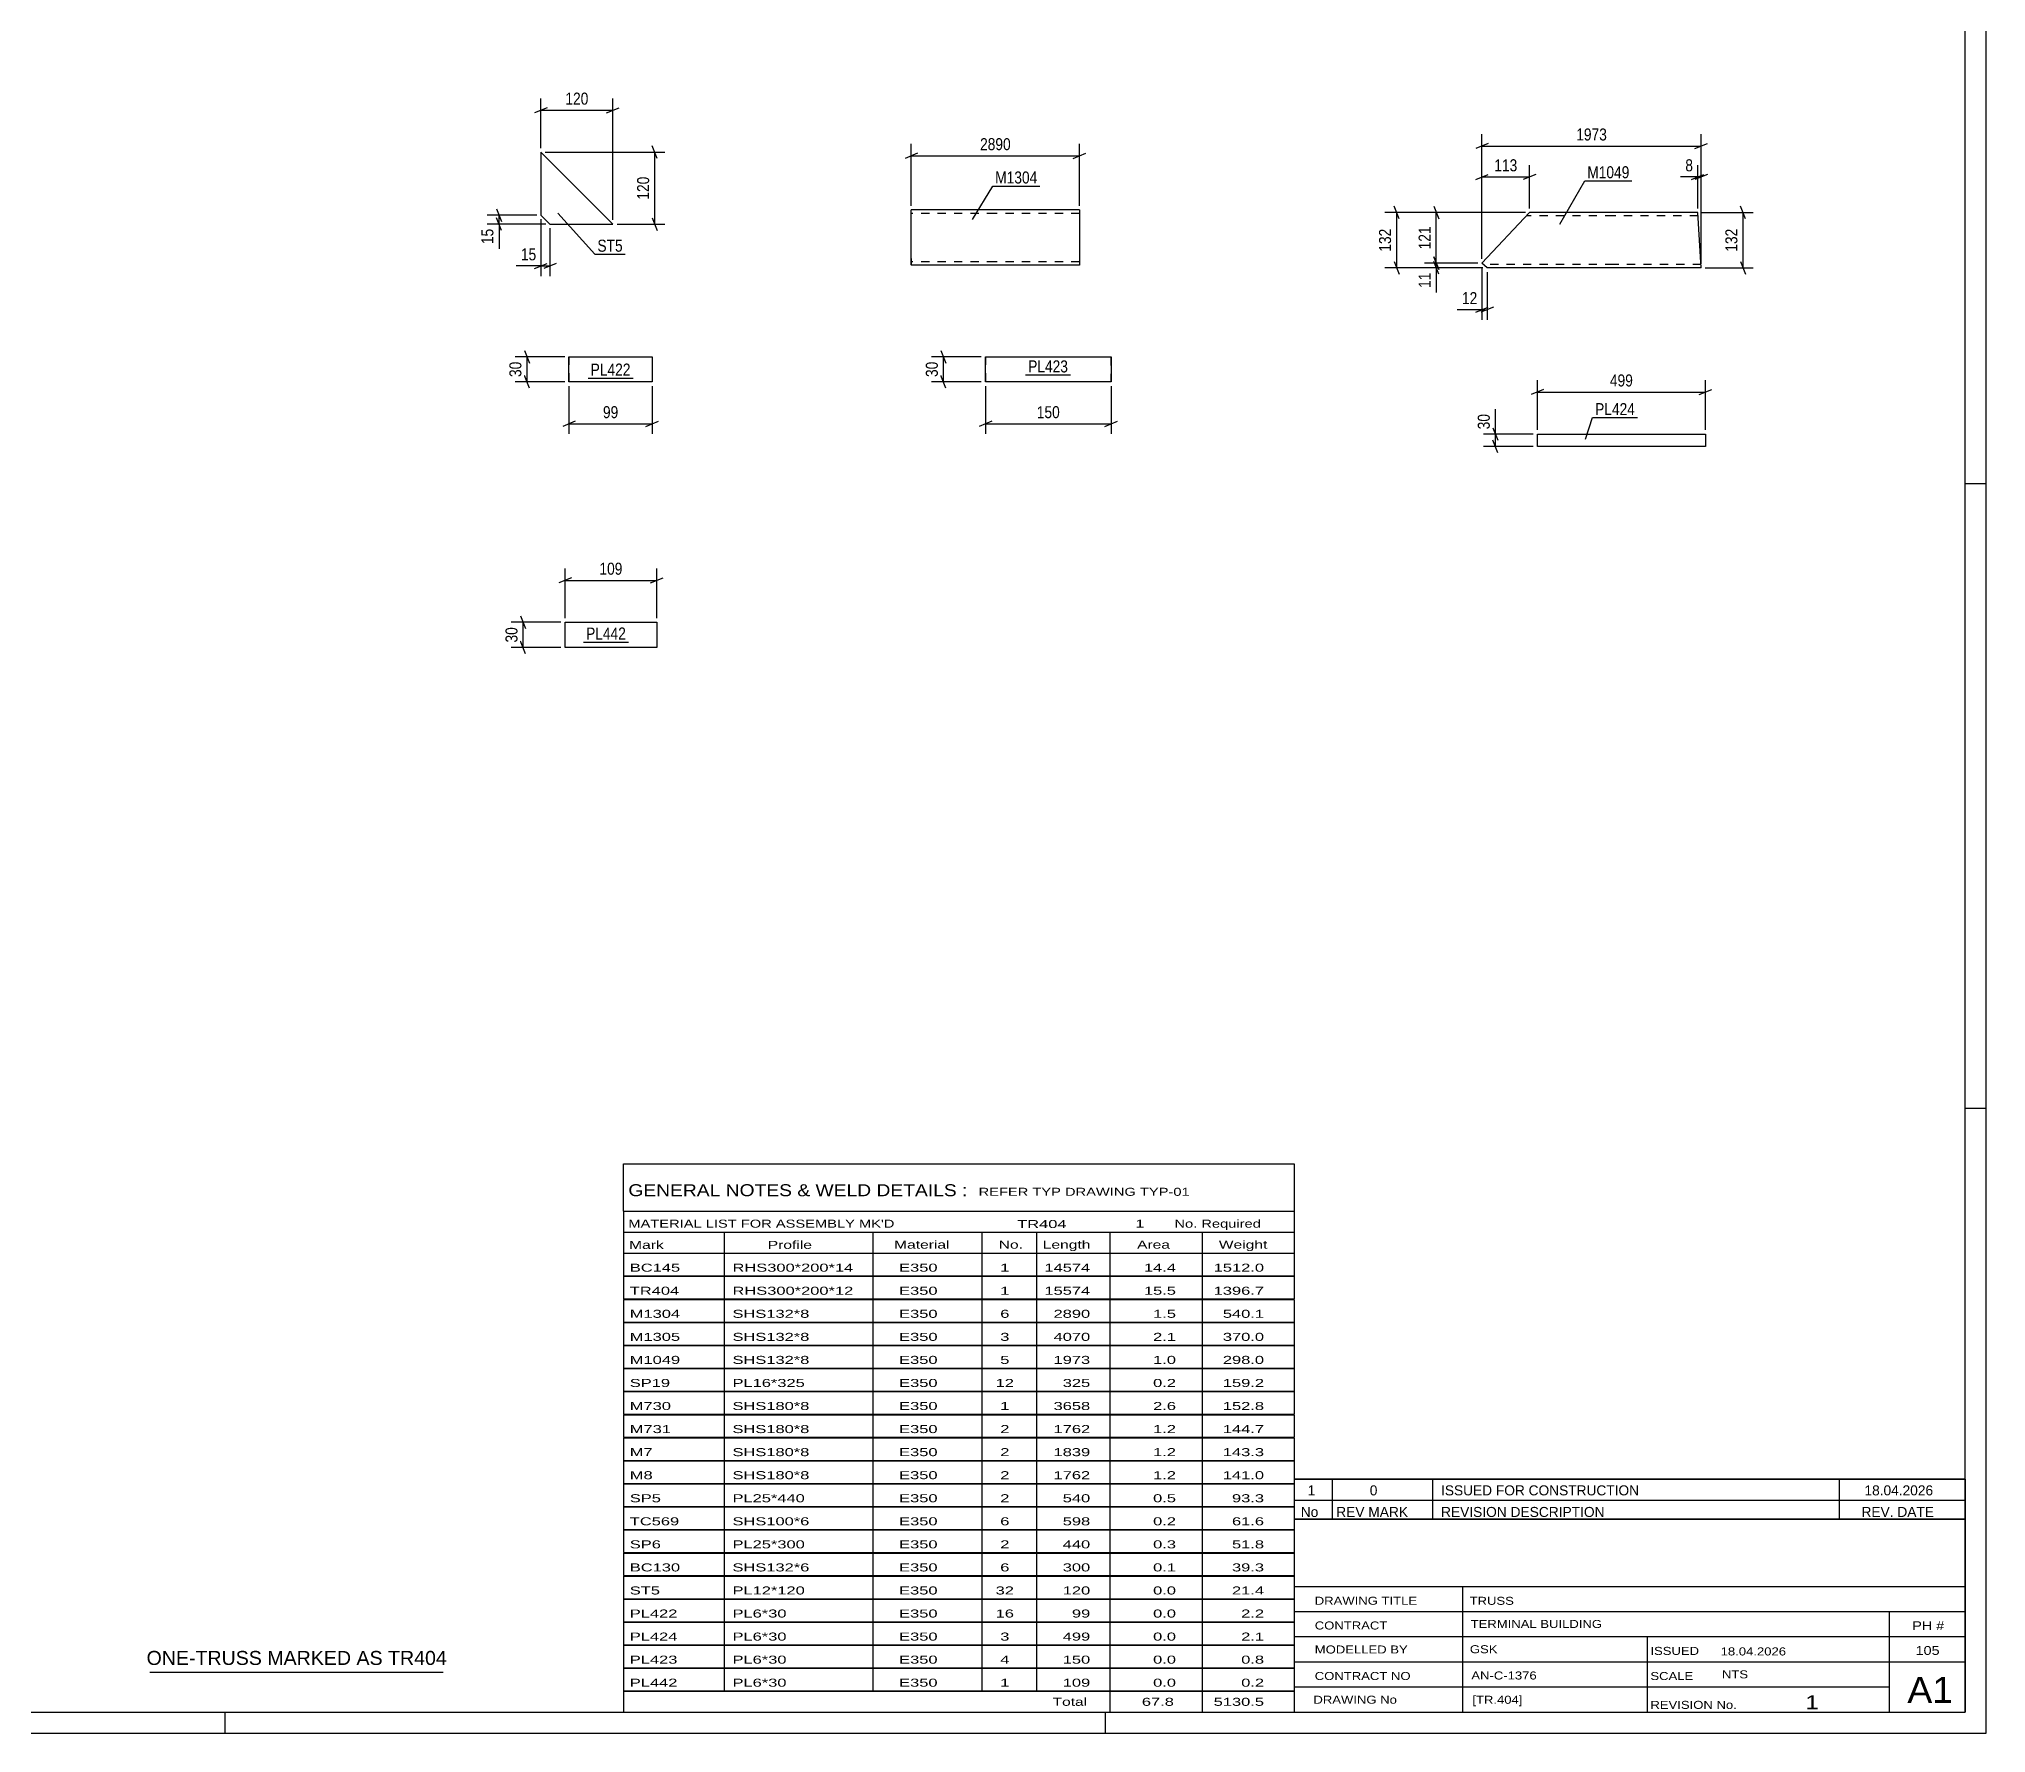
# Model space of a CAD drawing. Header units: millimetres. Extents: x 0 to 1189, y 0 to 841.
# Drawn here: x 724.6 to 1189, y 0 to 404.1 of the extents above; entities that cross this region are included whole.
import ezdxf

# ---------------------------------------------------------------- set-up
doc = ezdxf.new("R2010")
doc.units = ezdxf.units.MM
doc.linetypes.add('DXK_LINE_DOT2', pattern=[3.9198, 1.9599, -1.9599])
doc.styles.add('Arial', font='ARIAL.TTF', dxfattribs={"height": 0.2})
doc.styles.add('Arial Narrow', font='ARIALN.TTF', dxfattribs={"height": 0.2})

# ---------------------------------------------------------------- blocks, each defined once
blk = doc.blocks.new('Unknown-717048625-19039')
at = {"color": 7, "linetype": 'Continuous'}
blk.add_line((751, 14.5), (821, 14.5), dxfattribs=at)
at = {"color": 7, "style": 'Arial'}
blk.add_text('ONE-TRUSS MARKED AS TR404', height=3.3428, dxfattribs=at).set_placement((750.24, 16.25))
blk = doc.blocks.new('Unknown-717048625-1133')
at = {"color": 5, "linetype": 'Continuous'}
for p, q in [((1189, 0), (1189, 841)), ((1184, 5), (1184, 836)), ((1189, 298), (1184, 298)), ((1189, 149), (1184, 149)), ((5, 5), (1184, 5)), ((769, 0), (769, 5)), ((979, 0), (979, 5)), ((0, 0), (1189, 0))]:
    blk.add_line(p, q, dxfattribs=at)
blk = doc.blocks.new('Unknown-717048625-19036')
at = {"color": 7, "linetype": 'Continuous'}
for p, q in [((1024, 51.05), (1024, 5)), ((1024, 51.05), (1184, 51.05)), ((1184, 51), (1184, 5)), ((1024, 35), (1184, 35)), ((1064.14, 35), (1064.14, 5)), ((1024, 29), (1184, 29)), ((1166, 5.05), (1166, 29.05)), ((1024, 23), (1184, 23)), ((1108.14, 23), (1108.14, 5)), ((1024, 17), (1184, 17)), ((1024, 11), (1166, 11)), ((1024, 5), (1184, 5))]:
    blk.add_line(p, q, dxfattribs=at)
at = {"color": 7, "style": 'Arial Narrow'}
for s, height, width, p in [('DRAWING TITLE', 1.9089, 1.425378, (1028.88, 30.61)), ('TRUSS ', 1.909, 1.425378, (1065.81, 30.59)), ('CONTRACT', 1.909, 1.425378, (1028.88, 24.71)), ('TERMINAL BUILDING', 1.9089, 1.425378, (1066.06, 25.07)), ('MODELLED BY', 1.9089, 1.425378, (1028.88, 18.98)), ('GSK', 1.909, 1.425378, (1065.88, 19.04)), ('ISSUED', 1.909, 1.425378, (1108.94, 18.64)), ('18.04.2026', 1.909, 1.425378, (1125.69, 18.52)), ('CONTRACT NO', 1.9089, 1.425378, (1028.88, 12.66)), ('AN-C-1376', 1.909, 1.425378, (1066.23, 12.78)), ('SCALE', 1.909, 1.425378, (1108.94, 12.65)), ('A1', 6.204, 1.25, (1170.24, 7.2)), ('DRAWING No', 1.909, 1.425378, (1028.56, 7)), ('[TR.404]', 1.909, 1.425378, (1066.46, 6.99)), ('REVISION No.', 1.9089, 1.425378, (1108.94, 5.77)), ('1', 3.34, 1.5, (1145.91, 5.68))]:
    blk.add_text(s, height=height, dxfattribs=dict(at, width=width)).set_placement(p)
at = {"color": 7, "linetype": 'Continuous', "style": 'Arial Narrow'}
for s, height, width, p in [('PH #', 2.1, 1.42538, (1171.4, 24.55)), ('105', 2.1, 1.42538, (1172.19, 18.65)), ('NTS', 1.909, 1.425378, (1126, 13.05))]:
    blk.add_text(s, height=height, dxfattribs=dict(at, width=width)).set_placement(p)
blk = doc.blocks.new('Unknown-717048625-19037')
at = {"color": 7, "linetype": 'Continuous'}
for p, q in [((1024, 60.55), (1184, 60.55)), ((1184, 60.55), (1024, 60.55)), ((1024, 60.55), (1024, 55.55)), ((1033, 60.55), (1033, 55.55)), ((1057, 60.55), (1057, 55.55)), ((1154, 60.55), (1154, 55.55)), ((1184, 60.55), (1184, 55.55)), ((1024, 55.55), (1184, 55.55)), ((1024, 55.55), (1024, 51.05)), ((1024, 55.55), (1184, 55.55)), ((1033, 55.55), (1033, 51.05)), ((1057, 55.55), (1057, 51.05)), ((1154, 55.55), (1154, 51.05)), ((1184, 55.55), (1184, 51.05)), ((1184, 51.05), (1024, 51.05))]:
    blk.add_line(p, q, dxfattribs=at)
at = {"color": 7, "linetype": 'Continuous', "style": 'Arial Narrow'}
for s, height, width, p in [('1', 2.39, 1.196471, (1027.16, 56.7)), ('0', 2.39, 1.196471, (1042, 56.7)), ('ISSUED FOR CONSTRUCTION', 2.3861, 1.196471, (1059, 56.7)), ('18.04.2026', 2.386, 1.196471, (1160, 56.7)), ('No', 2.386, 1.2, (1025.54, 51.55)), ('REV MARK', 2.386, 1.2, (1034, 51.55)), ('REVISION DESCRIPTION', 2.3861, 1.2, (1059, 51.55)), ('REV. DATE', 2.386, 1.2, (1159.28, 51.55))]:
    blk.add_text(s, height=height, dxfattribs=dict(at, width=width)).set_placement(p)
blk = doc.blocks.new('Unknown-717048625-19038')
at = {"color": 7, "linetype": 'Continuous'}
for p, q in [((864, 135.75), (1024, 135.75)), ((864, 124.5), (864, 135.75)), ((1024, 135.75), (1024, 124.5)), ((864, 124.5), (1024, 124.5)), ((864, 124.5), (864, 119.5)), ((1024, 124.5), (1024, 119.5)), ((864, 119.5), (1024, 119.5)), ((864, 119.5), (864, 114.5)), ((888, 119.5), (888, 114.5)), ((923.5, 119.5), (923.5, 114.5)), ((949.5, 119.5), (949.5, 114.5)), ((962.5, 119.5), (962.5, 114.5)), ((980, 119.5), (980, 114.5)), ((1002, 119.5), (1002, 114.5)), ((1024, 119.5), (1024, 114.5)), ((864, 114.5), (1024, 114.5)), ((864, 114.45), (864, 109.05)), ((864, 114.45), (1024, 114.45)), ((888, 114.5), (888, 109)), ((923.5, 114.5), (923.5, 109)), ((949.5, 114.5), (949.5, 109)), ((962.5, 114.5), (962.5, 109)), ((980, 114.5), (980, 109)), ((1002, 114.5), (1002, 109)), ((1024, 114.45), (1024, 109.05)), ((864, 109.05), (1024, 109.05)), ((864, 108.95), (864, 103.55)), ((864, 108.95), (1024, 108.95)), ((888, 109), (888, 103.5)), ((923.5, 109), (923.5, 103.5)), ((949.5, 109), (949.5, 103.5)), ((962.5, 109), (962.5, 103.5)), ((980, 109), (980, 103.5)), ((1002, 109), (1002, 103.5)), ((1024, 108.95), (1024, 103.55)), ((864, 103.55), (1024, 103.55)), ((864, 103.45), (864, 98.05)), ((864, 103.45), (1024, 103.45)), ((888, 103.5), (888, 98)), ((923.5, 103.5), (923.5, 98)), ((949.5, 103.5), (949.5, 98)), ((962.5, 103.5), (962.5, 98)), ((980, 103.5), (980, 98)), ((1002, 103.5), (1002, 98)), ((1024, 103.45), (1024, 98.05)), ((864, 98.05), (1024, 98.05)), ((864, 97.95), (864, 92.55)), ((864, 97.95), (1024, 97.95)), ((888, 98), (888, 92.5)), ((923.5, 98), (923.5, 92.5)), ((949.5, 98), (949.5, 92.5)), ((962.5, 98), (962.5, 92.5)), ((980, 98), (980, 92.5)), ((1002, 98), (1002, 92.5)), ((1024, 97.95), (1024, 92.55)), ((864, 92.55), (1024, 92.55)), ((864, 92.45), (864, 87.05)), ((864, 92.45), (1024, 92.45)), ((888, 92.5), (888, 87)), ((923.5, 92.5), (923.5, 87)), ((949.5, 92.5), (949.5, 87)), ((962.5, 92.5), (962.5, 87)), ((980, 92.5), (980, 87)), ((1002, 92.5), (1002, 87)), ((1024, 92.45), (1024, 87.05)), ((864, 87.05), (1024, 87.05)), ((864, 86.95), (864, 81.55)), ((864, 86.95), (1024, 86.95)), ((888, 87), (888, 81.5)), ((923.5, 87), (923.5, 81.5)), ((949.5, 87), (949.5, 81.5)), ((962.5, 87), (962.5, 81.5)), ((980, 87), (980, 81.5)), ((1002, 87), (1002, 81.5)), ((1024, 86.95), (1024, 81.55)), ((864, 81.55), (1024, 81.55)), ((864, 81.45), (864, 76.05)), ((864, 81.45), (1024, 81.45)), ((888, 81.5), (888, 76)), ((923.5, 81.5), (923.5, 76)), ((949.5, 81.5), (949.5, 76)), ((962.5, 81.5), (962.5, 76)), ((980, 81.5), (980, 76)), ((1002, 81.5), (1002, 76)), ((1024, 81.45), (1024, 76.05)), ((864, 76.05), (1024, 76.05)), ((864, 75.95), (864, 70.55)), ((864, 75.95), (1024, 75.95)), ((888, 76), (888, 70.5)), ((923.5, 76), (923.5, 70.5)), ((949.5, 76), (949.5, 70.5)), ((962.5, 76), (962.5, 70.5)), ((980, 76), (980, 70.5)), ((1002, 76), (1002, 70.5)), ((1024, 75.95), (1024, 70.55)), ((864, 70.55), (1024, 70.55)), ((864, 70.45), (864, 65.05)), ((864, 70.45), (1024, 70.45)), ((888, 70.5), (888, 65)), ((923.5, 70.5), (923.5, 65)), ((949.5, 70.5), (949.5, 65)), ((962.5, 70.5), (962.5, 65)), ((980, 70.5), (980, 65)), ((1002, 70.5), (1002, 65)), ((1024, 70.45), (1024, 65.05)), ((864, 65.05), (1024, 65.05)), ((864, 64.95), (864, 59.55)), ((864, 64.95), (1024, 64.95)), ((888, 65), (888, 59.5)), ((923.5, 65), (923.5, 59.5)), ((949.5, 65), (949.5, 59.5)), ((962.5, 65), (962.5, 59.5)), ((980, 65), (980, 59.5)), ((1002, 65), (1002, 59.5)), ((1024, 64.95), (1024, 59.55)), ((864, 59.55), (1024, 59.55)), ((864, 59.45), (864, 54.05)), ((864, 59.45), (1024, 59.45)), ((888, 59.5), (888, 54)), ((923.5, 59.5), (923.5, 54)), ((949.5, 59.5), (949.5, 54)), ((962.5, 59.5), (962.5, 54)), ((980, 59.5), (980, 54)), ((1002, 59.5), (1002, 54)), ((1024, 59.45), (1024, 54.05)), ((864, 54.05), (1024, 54.05)), ((864, 53.95), (864, 48.55)), ((864, 53.95), (1024, 53.95)), ((888, 54), (888, 48.5)), ((923.5, 54), (923.5, 48.5)), ((949.5, 54), (949.5, 48.5)), ((962.5, 54), (962.5, 48.5)), ((980, 54), (980, 48.5)), ((1002, 54), (1002, 48.5)), ((1024, 53.95), (1024, 48.55)), ((864, 48.55), (1024, 48.55)), ((864, 48.45), (864, 43.05)), ((864, 48.45), (1024, 48.45)), ((888, 48.5), (888, 43)), ((923.5, 48.5), (923.5, 43)), ((949.5, 48.5), (949.5, 43)), ((962.5, 48.5), (962.5, 43)), ((980, 48.5), (980, 43)), ((1002, 48.5), (1002, 43)), ((1024, 48.45), (1024, 43.05)), ((864, 43.05), (1024, 43.05)), ((864, 42.95), (864, 37.55)), ((864, 42.95), (1024, 42.95)), ((888, 43), (888, 37.5)), ((923.5, 43), (923.5, 37.5)), ((949.5, 43), (949.5, 37.5)), ((962.5, 43), (962.5, 37.5)), ((980, 43), (980, 37.5)), ((1002, 43), (1002, 37.5)), ((1024, 42.95), (1024, 37.55)), ((864, 37.55), (1024, 37.55)), ((864, 37.45), (864, 32.05)), ((864, 37.45), (1024, 37.45)), ((888, 37.5), (888, 32)), ((923.5, 37.5), (923.5, 32)), ((949.5, 37.5), (949.5, 32)), ((962.5, 37.5), (962.5, 32)), ((980, 37.5), (980, 32)), ((1002, 37.5), (1002, 32)), ((1024, 37.45), (1024, 32.05)), ((864, 32.05), (1024, 32.05)), ((864, 31.95), (864, 26.55)), ((864, 31.95), (1024, 31.95)), ((888, 32), (888, 26.5)), ((923.5, 32), (923.5, 26.5)), ((949.5, 32), (949.5, 26.5)), ((962.5, 32), (962.5, 26.5)), ((980, 32), (980, 26.5)), ((1002, 32), (1002, 26.5)), ((1024, 31.95), (1024, 26.55)), ((864, 26.55), (1024, 26.55)), ((864, 26.45), (864, 21.05)), ((864, 26.45), (1024, 26.45)), ((888, 26.5), (888, 21)), ((923.5, 26.5), (923.5, 21)), ((949.5, 26.5), (949.5, 21)), ((962.5, 26.5), (962.5, 21)), ((980, 26.5), (980, 21)), ((1002, 26.5), (1002, 21)), ((1024, 26.45), (1024, 21.05)), ((864, 21.05), (1024, 21.05)), ((864, 20.95), (864, 15.55)), ((864, 20.95), (1024, 20.95)), ((888, 21), (888, 15.5)), ((923.5, 21), (923.5, 15.5)), ((949.5, 21), (949.5, 15.5)), ((962.5, 21), (962.5, 15.5)), ((980, 21), (980, 15.5)), ((1002, 21), (1002, 15.5)), ((1024, 20.95), (1024, 15.55)), ((864, 15.55), (1024, 15.55)), ((864, 15.45), (864, 10.05)), ((864, 15.45), (1024, 15.45)), ((888, 15.5), (888, 10)), ((923.5, 15.5), (923.5, 10)), ((949.5, 15.5), (949.5, 10)), ((962.5, 15.5), (962.5, 10)), ((980, 15.5), (980, 10)), ((1002, 15.5), (1002, 10)), ((1024, 15.45), (1024, 10.05)), ((864, 10.05), (1024, 10.05)), ((864, 10), (1024, 10)), ((864, 10), (864, 5)), ((980, 10), (980, 5)), ((1002, 10), (1002, 5)), ((1024, 10), (1024, 5)), ((864, 5), (1024, 5))]:
    blk.add_line(p, q, dxfattribs=at)
at = {"color": 7, "style": 'Arial Narrow'}
for s, height, width, p in [('GENERAL NOTES & WELD DETAILS :', 2.8633, 1.4, (865.15, 128.06)), ('REFER TYP DRAWING TYP-01', 1.9089, 1.6, (948.7, 128.16)), ("MATERIAL LIST FOR ASSEMBLY MK'D", 1.9089, 1.6, (865.15, 120.56)), ('TR404', 1.909, 1.794707, (957.9, 120.47)), ('1', 1.91, 1.794707, (986.08, 120.56)), ('No. Required', 1.9089, 1.6, (995.41, 120.56)), ('Mark', 1.909, 1.7, (865.34, 115.5)), ('Profile', 1.909, 1.7, (898.41, 115.5)), ('Material', 1.909, 1.7, (928.54, 115.56)), ('No.', 1.909, 1.7, (953.5, 115.56)), ('Length', 1.909, 1.7, (964, 115.56)), ('Area', 1.909, 1.7, (986.5, 115.56)), ('Weight', 1.909, 1.7, (1006, 115.56))]:
    blk.add_text(s, height=height, dxfattribs=dict(at, width=width)).set_placement(p)
at = {"color": 7, "linetype": 'Continuous', "style": 'Arial Narrow'}
for s, height, width, p in [('BC145', 1.909, 1.794707, (865.5, 110.06)), ('RHS300*200*14', 1.9089, 1.794707, (890, 110.06)), ('E350', 1.909, 1.794707, (929.74, 110.06)), ('1', 1.91, 1.794707, (953.86, 110.06)), ('14574', 1.909, 1.794707, (964.4, 110.06)), ('14.4', 1.909, 1.794707, (988.13, 110.06)), ('1512.0', 1.909, 1.794707, (1004.77, 110.06)), ('TR404', 1.909, 1.794707, (865.5, 104.56)), ('RHS300*200*12', 1.9089, 1.794707, (890, 104.56)), ('E350', 1.909, 1.794707, (929.74, 104.56)), ('1', 1.91, 1.794707, (953.86, 104.56)), ('15574', 1.909, 1.794707, (964.4, 104.56)), ('15.5', 1.909, 1.794707, (988.13, 104.56)), ('1396.7', 1.909, 1.794707, (1004.77, 104.56)), ('M1304', 1.909, 1.794707, (865.5, 99.06)), ('SHS132*8', 1.909, 1.794707, (890, 99.06)), ('E350', 1.909, 1.794707, (929.74, 99.06)), ('6', 1.91, 1.794707, (953.86, 99.06)), ('2890', 1.909, 1.794707, (966.58, 99.06)), ('1.5', 1.909, 1.794707, (990.32, 99.06)), ('540.1', 1.909, 1.794707, (1006.96, 99.06)), ('M1305', 1.909, 1.794707, (865.5, 93.56)), ('SHS132*8', 1.909, 1.794707, (890, 93.56)), ('E350', 1.909, 1.794707, (929.74, 93.56)), ('3', 1.91, 1.794707, (953.86, 93.56)), ('4070', 1.909, 1.794707, (966.58, 93.56)), ('2.1', 1.909, 1.794707, (990.32, 93.56)), ('370.0', 1.909, 1.794707, (1006.96, 93.56)), ('M1049', 1.909, 1.794707, (865.5, 88.06)), ('SHS132*8', 1.909, 1.794707, (890, 88.06)), ('E350', 1.909, 1.794707, (929.74, 88.06)), ('5', 1.91, 1.794707, (953.86, 88.06)), ('1973', 1.909, 1.794707, (966.58, 88.06)), ('1.0', 1.909, 1.794707, (990.32, 88.06)), ('298.0', 1.909, 1.794707, (1006.96, 88.06)), ('SP19', 1.909, 1.794707, (865.5, 82.56)), ('PL16*325', 1.909, 1.794707, (890, 82.56)), ('E350', 1.909, 1.794707, (929.74, 82.56)), ('12', 1.909, 1.794707, (952.76, 82.56)), ('325', 1.909, 1.794707, (968.77, 82.56)), ('0.2', 1.909, 1.794707, (990.32, 82.56)), ('159.2', 1.909, 1.794707, (1006.96, 82.56)), ('M730', 1.909, 1.794707, (865.5, 77.06)), ('SHS180*8', 1.909, 1.794707, (890, 77.06)), ('E350', 1.909, 1.794707, (929.74, 77.06)), ('1', 1.91, 1.794707, (953.86, 77.06)), ('3658', 1.909, 1.794707, (966.58, 77.06)), ('2.6', 1.909, 1.794707, (990.32, 77.06)), ('152.8', 1.909, 1.794707, (1006.96, 77.06)), ('M731', 1.909, 1.794707, (865.5, 71.56)), ('SHS180*8', 1.909, 1.794707, (890, 71.56)), ('E350', 1.909, 1.794707, (929.74, 71.56)), ('2', 1.91, 1.794707, (953.86, 71.56)), ('1762', 1.909, 1.794707, (966.58, 71.56)), ('1.2', 1.909, 1.794707, (990.32, 71.56)), ('144.7', 1.909, 1.794707, (1006.96, 71.56)), ('M7', 1.909, 1.794707, (865.5, 66.06)), ('SHS180*8', 1.909, 1.794707, (890, 66.06)), ('E350', 1.909, 1.794707, (929.74, 66.06)), ('2', 1.91, 1.794707, (953.86, 66.06)), ('1839', 1.909, 1.794707, (966.58, 66.06)), ('1.2', 1.909, 1.794707, (990.32, 66.06)), ('143.3', 1.909, 1.794707, (1006.96, 66.06)), ('M8', 1.909, 1.794707, (865.5, 60.56)), ('SHS180*8', 1.909, 1.794707, (890, 60.56)), ('E350', 1.909, 1.794707, (929.74, 60.56)), ('2', 1.91, 1.794707, (953.86, 60.56)), ('1762', 1.909, 1.794707, (966.58, 60.56)), ('1.2', 1.909, 1.794707, (990.32, 60.56)), ('141.0', 1.909, 1.794707, (1006.96, 60.56)), ('SP5', 1.909, 1.794707, (865.5, 55.06)), ('PL25*440', 1.909, 1.794707, (890, 55.06)), ('E350', 1.909, 1.794707, (929.74, 55.06)), ('2', 1.91, 1.794707, (953.86, 55.06)), ('540', 1.909, 1.794707, (968.77, 55.06)), ('0.5', 1.909, 1.794707, (990.32, 55.06)), ('93.3', 1.909, 1.794707, (1009.14, 55.06)), ('TC569', 1.909, 1.794707, (865.5, 49.56)), ('SHS100*6', 1.909, 1.794707, (890, 49.56)), ('E350', 1.909, 1.794707, (929.74, 49.56)), ('6', 1.91, 1.794707, (953.86, 49.56)), ('598', 1.909, 1.794707, (968.77, 49.56)), ('0.2', 1.909, 1.794707, (990.32, 49.56)), ('61.6', 1.909, 1.794707, (1009.14, 49.56)), ('SP6', 1.909, 1.794707, (865.5, 44.06)), ('PL25*300', 1.909, 1.794707, (890, 44.06)), ('E350', 1.909, 1.794707, (929.74, 44.06)), ('2', 1.91, 1.794707, (953.86, 44.06)), ('440', 1.909, 1.794707, (968.77, 44.06)), ('0.3', 1.909, 1.794707, (990.32, 44.06)), ('51.8', 1.909, 1.794707, (1009.14, 44.06)), ('BC130', 1.909, 1.794707, (865.5, 38.56)), ('SHS132*6', 1.909, 1.794707, (890, 38.56)), ('E350', 1.909, 1.794707, (929.74, 38.56)), ('6', 1.91, 1.794707, (953.86, 38.56)), ('300', 1.909, 1.794707, (968.77, 38.56)), ('0.1', 1.909, 1.794707, (990.32, 38.56)), ('39.3', 1.909, 1.794707, (1009.14, 38.56)), ('ST5', 1.909, 1.794707, (865.5, 33.06)), ('PL12*120', 1.909, 1.794707, (890, 33.06)), ('E350', 1.909, 1.794707, (929.74, 33.06)), ('32', 1.909, 1.794707, (952.76, 33.06)), ('120', 1.909, 1.794707, (968.77, 33.06)), ('0.0', 1.909, 1.794707, (990.32, 33.06)), ('21.4', 1.909, 1.794707, (1009.14, 33.06)), ('PL422', 1.909, 1.794707, (865.5, 27.56)), ('PL6*30', 1.909, 1.794707, (890, 27.56)), ('E350', 1.909, 1.794707, (929.74, 27.56)), ('16', 1.909, 1.794707, (952.76, 27.56)), ('99', 1.909, 1.794707, (970.96, 27.56)), ('0.0', 1.909, 1.794707, (990.32, 27.56)), ('2.2', 1.909, 1.794707, (1011.33, 27.56)), ('PL424', 1.909, 1.794707, (865.5, 22.06)), ('PL6*30', 1.909, 1.794707, (890, 22.06)), ('E350', 1.909, 1.794707, (929.74, 22.06)), ('3', 1.91, 1.794707, (953.86, 22.06)), ('499', 1.909, 1.794707, (968.77, 22.06)), ('0.0', 1.909, 1.794707, (990.32, 22.06)), ('2.1', 1.909, 1.794707, (1011.33, 22.06)), ('PL423', 1.909, 1.794707, (865.5, 16.56)), ('PL6*30', 1.909, 1.794707, (890, 16.56)), ('E350', 1.909, 1.794707, (929.74, 16.56)), ('4', 1.91, 1.794707, (953.86, 16.56)), ('150', 1.909, 1.794707, (968.77, 16.56)), ('0.0', 1.909, 1.794707, (990.32, 16.56)), ('0.8', 1.909, 1.794707, (1011.33, 16.56)), ('PL442', 1.909, 1.794707, (865.5, 11.06)), ('PL6*30', 1.909, 1.794707, (890, 11.06)), ('E350', 1.909, 1.794707, (929.74, 11.06)), ('1', 1.91, 1.794707, (953.86, 11.06)), ('109', 1.909, 1.794707, (968.77, 11.06)), ('0.0', 1.909, 1.794707, (990.32, 11.06)), ('0.2', 1.909, 1.794707, (1011.33, 11.06)), ('Total', 1.909, 1.7, (966.33, 6.5)), ('67.8', 1.909, 1.794707, (987.64, 6.5)), ('5130.5', 1.909, 1.794707, (1004.77, 6.5))]:
    blk.add_text(s, height=height, dxfattribs=dict(at, width=width)).set_placement(p)
blk = doc.blocks.new('Part-717048625-6436 - 6430')
at = {"color": 2, "linetype": 'Continuous'}
for p, q in [((952.65, 363.32), (932.65, 363.32)), ((932.65, 351.72), (932.65, 363.32)), ((972.75, 363.32), (952.75, 363.32)), ((972.75, 363.32), (972.75, 350.12)), ((932.65, 351.72), (932.65, 350.12)), ((952.65, 350.12), (932.65, 350.12)), ((972.75, 350.12), (952.75, 350.12))]:
    blk.add_line(p, q, dxfattribs=at)
at = {"color": 7, "linetype": 'DXK_LINE_DOT2'}
for p, q in [((952.65, 362.52), (932.65, 362.52)), ((972.75, 362.52), (952.75, 362.52)), ((932.65, 350.24), (932.65, 351.72)), ((932.65, 350.92), (932.65, 350.98)), ((952.65, 350.92), (932.65, 350.92)), ((972.75, 350.92), (952.75, 350.92)), ((972.75, 350.92), (972.75, 350.98))]:
    blk.add_line(p, q, dxfattribs=at)
blk = doc.blocks.new('Part-717048625-6853 - 6847')
at = {"color": 2, "linetype": 'Continuous'}
for p, q in [((844.31, 377.1), (844.31, 362.1)), ((844.31, 377.1), (861.46, 359.96)), ((844.31, 362.1), (846.46, 359.96)), ((846.46, 359.96), (861.46, 359.96))]:
    blk.add_line(p, q, dxfattribs=at)
blk = doc.blocks.new('Part-717048625-7042 - 7038')
at = {"color": 2, "linetype": 'Continuous'}
for p, q in [((950.32, 322.31), (950.32, 328.31)), ((950.32, 328.31), (950.32, 328.31)), ((950.32, 328.31), (980.33, 328.31)), ((980.33, 328.31), (980.33, 322.31)), ((950.32, 322.31), (950.32, 322.31)), ((980.33, 322.31), (950.32, 322.31))]:
    blk.add_line(p, q, dxfattribs=at)
at = {"color": 7, "linetype": 'DXK_LINE_DOT2'}
for p, q in [((950.32, 328.31), (950.32, 322.31)), ((950.32, 328.31), (950.32, 328.31)), ((980.33, 322.31), (980.33, 328.31)), ((950.32, 322.31), (950.32, 322.31))]:
    blk.add_line(p, q, dxfattribs=at)
blk = doc.blocks.new('Part-717048625-7072 - 7068')
at = {"color": 2, "linetype": 'Continuous'}
for p, q in [((850.99, 322.31), (850.99, 328.31)), ((850.99, 328.31), (850.99, 328.31)), ((850.99, 328.31), (870.86, 328.31)), ((870.86, 328.31), (870.86, 322.31)), ((850.99, 322.31), (850.99, 322.31)), ((870.86, 322.31), (850.99, 322.31))]:
    blk.add_line(p, q, dxfattribs=at)
at = {"color": 7, "linetype": 'DXK_LINE_DOT2'}
for p, q in [((850.99, 328.31), (850.99, 322.31)), ((870.86, 328.31), (870.86, 328.31)), ((870.86, 328.31), (870.86, 322.31)), ((870.86, 322.31), (870.86, 322.31))]:
    blk.add_line(p, q, dxfattribs=at)
blk = doc.blocks.new('Part-717048625-14529 - 14528')
at = {"color": 2, "linetype": 'Continuous'}
for p, q in [((1068.77, 350.64), (1080.12, 362.71)), ((1100.12, 362.71), (1080.12, 362.71)), ((1120.22, 362.71), (1100.22, 362.71)), ((1121.03, 349.51), (1120.22, 362.71)), ((1069.98, 349.51), (1068.77, 350.64)), ((1100.12, 349.51), (1069.98, 349.51)), ((1121.03, 349.51), (1100.22, 349.51))]:
    blk.add_line(p, q, dxfattribs=at)
at = {"color": 7, "linetype": 'DXK_LINE_DOT2'}
for p, q in [((1100.12, 361.91), (1079.37, 361.91)), ((1120.27, 361.91), (1100.22, 361.91)), ((1100.12, 350.31), (1069.13, 350.31)), ((1120.98, 350.31), (1100.22, 350.31)), ((1120.98, 350.31), (1120.98, 350.37))]:
    blk.add_line(p, q, dxfattribs=at)
blk = doc.blocks.new('Part-717048625-14652 - 14651')
at = {"color": 2, "linetype": 'Continuous'}
for p, q in [((850.06, 258.97), (850.06, 264.97)), ((850.06, 264.97), (871.94, 264.97)), ((871.94, 264.97), (871.94, 258.97)), ((871.94, 258.97), (850.06, 258.97))]:
    blk.add_line(p, q, dxfattribs=at)
blk = doc.blocks.new('Part-717048625-14659 - 14658')
at = {"color": 2, "linetype": 'Continuous'}
for p, q in [((1081.97, 306.88), (1081.97, 309.88)), ((1081.97, 309.88), (1101.97, 309.88)), ((1101.97, 306.88), (1081.97, 306.88)), ((1102.07, 309.88), (1122.07, 309.88)), ((1122.07, 306.88), (1102.07, 306.88)), ((1122.07, 309.88), (1122.07, 306.88))]:
    blk.add_line(p, q, dxfattribs=at)
blk = doc.blocks.new('StraightDimension-717048625-6439 - 6430')
at = {"color": 7, "linetype": 'Continuous'}
for p, q in [((934.15, 376.84), (931.15, 375.64)), ((932.65, 364.32), (932.65, 379.09)), ((932.65, 376.24), (972.75, 376.24)), ((971.25, 375.64), (974.25, 376.84)), ((972.75, 364.32), (972.75, 379.09))]:
    blk.add_line(p, q, dxfattribs=at)
at = {"color": 0}
blk.add_wipeout([(956.96, 376.99), (956.96, 381.19), (948.45, 381.19), (948.45, 376.99)], dxfattribs=at)
at = {"color": 3, "style": 'Arial Narrow'}
blk.add_text('2890', height=2.863, dxfattribs=at).set_placement((949.05, 377.59))
blk = doc.blocks.new('StraightDimension-717048625-6855 - 6847')
at = {"color": 7, "linetype": 'Continuous'}
for p, q in [((845.31, 377.1), (873.86, 377.1)), ((872.06, 375.6), (870.86, 378.6)), ((871.46, 359.96), (871.46, 377.1)), ((862.46, 359.96), (873.86, 359.96)), ((870.86, 361.46), (872.06, 358.46))]:
    blk.add_line(p, q, dxfattribs=at)
at = {"color": 0}
blk.add_wipeout([(870.71, 371.88), (866.51, 371.88), (866.51, 365.19), (870.71, 365.19)], dxfattribs=at)
at = {"color": 3, "style": 'Arial Narrow'}
blk.add_text('120', height=2.863, rotation=90.0002, dxfattribs=at).set_placement((870.11, 365.79))
blk = doc.blocks.new('StraightDimension-717048625-6862 - 6847')
at = {"color": 7, "linetype": 'Continuous'}
for p, q in [((833.71, 363.6), (834.91, 360.6)), ((843.31, 362.1), (831.46, 362.1)), ((845.46, 359.96), (831.46, 359.96)), ((834.91, 358.46), (833.71, 361.46)), ((834.31, 359.96), (834.31, 362.1))]:
    blk.add_line(p, q, dxfattribs=at)
at = {"color": 0}
blk.add_wipeout([(833.56, 359.44), (829.36, 359.44), (829.36, 354.58), (833.56, 354.58)], dxfattribs=at)
at = {"color": 7, "linetype": 'Continuous'}
blk.add_line((834.31, 359.96), (834.31, 354.06), dxfattribs=at)
blk.add_line((834.31, 359.96), (834.31, 354.06), dxfattribs=at)
at = {"color": 3, "style": 'Arial Narrow'}
blk.add_text('15', height=2.863, rotation=90.0002, dxfattribs=at).set_placement((832.96, 355.18))
blk = doc.blocks.new('StraightDimension-717048625-6875 - 6847')
at = {"color": 7, "linetype": 'Continuous'}
for p, q in [((845.81, 387.7), (842.81, 386.5)), ((844.31, 378.1), (844.31, 389.95)), ((844.31, 387.1), (861.46, 387.1)), ((859.96, 386.5), (862.96, 387.7)), ((861.46, 360.96), (861.46, 389.95))]:
    blk.add_line(p, q, dxfattribs=at)
at = {"color": 0}
blk.add_wipeout([(856.23, 387.85), (856.23, 392.05), (849.54, 392.05), (849.54, 387.85)], dxfattribs=at)
at = {"color": 3, "style": 'Arial Narrow'}
blk.add_text('120', height=2.863, dxfattribs=at).set_placement((850.14, 388.45))
blk = doc.blocks.new('StraightDimension-717048625-6884 - 6847')
at = {"color": 7, "linetype": 'Continuous'}
for p, q in [((844.31, 361.1), (844.31, 347.56)), ((846.46, 358.96), (846.46, 347.56)), ((842.81, 349.36), (845.81, 350.56)), ((844.31, 349.96), (846.46, 349.96)), ((847.96, 350.56), (844.96, 349.36))]:
    blk.add_line(p, q, dxfattribs=at)
at = {"color": 0}
blk.add_wipeout([(843.79, 350.71), (843.79, 354.91), (838.93, 354.91), (838.93, 350.71)], dxfattribs=at)
at = {"color": 7, "linetype": 'Continuous'}
blk.add_line((844.31, 349.96), (838.41, 349.96), dxfattribs=at)
blk.add_line((844.31, 349.96), (838.41, 349.96), dxfattribs=at)
at = {"color": 3, "style": 'Arial Narrow'}
blk.add_text('15', height=2.863, dxfattribs=at).set_placement((839.53, 351.31))
blk = doc.blocks.new('StraightDimension-717048625-7058 - 7038')
at = {"color": 7, "linetype": 'Continuous'}
for p, q in [((939.72, 329.81), (940.92, 326.81)), ((949.32, 328.31), (937.47, 328.31)), ((940.32, 322.31), (940.32, 328.31)), ((949.32, 322.31), (937.47, 322.31)), ((940.92, 320.81), (939.72, 323.81))]:
    blk.add_line(p, q, dxfattribs=at)
at = {"color": 0}
blk.add_wipeout([(939.57, 327.74), (935.37, 327.74), (935.37, 322.88), (939.57, 322.88)], dxfattribs=at)
at = {"color": 3, "style": 'Arial Narrow'}
blk.add_text('30', height=2.863, rotation=90.0002, dxfattribs=at).set_placement((938.97, 323.48))
blk = doc.blocks.new('StraightDimension-717048625-7047 - 7038')
at = {"color": 7, "linetype": 'Continuous'}
for p, q in [((950.32, 321.31), (950.32, 309.91)), ((980.33, 321.31), (980.33, 309.91)), ((951.82, 312.91), (948.82, 311.71)), ((950.32, 312.31), (980.33, 312.31)), ((978.83, 311.71), (981.83, 312.91))]:
    blk.add_line(p, q, dxfattribs=at)
at = {"color": 0}
blk.add_wipeout([(968.67, 313.06), (968.67, 317.26), (961.98, 317.26), (961.98, 313.06)], dxfattribs=at)
at = {"color": 3, "style": 'Arial Narrow'}
blk.add_text('150', height=2.863, dxfattribs=at).set_placement((962.58, 313.66))
blk = doc.blocks.new('StraightDimension-717048625-7074 - 7068')
at = {"color": 7, "linetype": 'Continuous'}
for p, q in [((850.99, 321.31), (850.99, 309.91)), ((870.86, 321.31), (870.86, 309.91)), ((852.49, 312.91), (849.49, 311.71)), ((850.99, 312.31), (870.86, 312.31)), ((869.36, 311.71), (872.36, 312.91))]:
    blk.add_line(p, q, dxfattribs=at)
at = {"color": 0}
blk.add_wipeout([(863.35, 313.06), (863.35, 317.26), (858.5, 317.26), (858.5, 313.06)], dxfattribs=at)
at = {"color": 3, "style": 'Arial Narrow'}
blk.add_text('99', height=2.863, dxfattribs=at).set_placement((859.1, 313.66))
blk = doc.blocks.new('StraightDimension-717048625-7085 - 7068')
at = {"color": 7, "linetype": 'Continuous'}
for p, q in [((840.39, 329.81), (841.59, 326.81)), ((849.99, 328.31), (838.14, 328.31)), ((840.99, 322.31), (840.99, 328.31)), ((849.99, 322.31), (838.14, 322.31)), ((841.59, 320.81), (840.39, 323.81))]:
    blk.add_line(p, q, dxfattribs=at)
at = {"color": 0}
blk.add_wipeout([(840.24, 327.73), (836.04, 327.73), (836.04, 322.88), (840.24, 322.88)], dxfattribs=at)
at = {"color": 3, "style": 'Arial Narrow'}
blk.add_text('30', height=2.863, rotation=90.0002, dxfattribs=at).set_placement((839.64, 323.48))
blk = doc.blocks.new('StraightDimension-717048625-14762 - 14528')
at = {"color": 7, "linetype": 'Continuous'}
for p, q in [((1121.22, 362.71), (1133.43, 362.71)), ((1131.63, 361.21), (1130.43, 364.21)), ((1131.03, 349.51), (1131.03, 362.71)), ((1122.03, 349.51), (1133.43, 349.51)), ((1130.43, 351.01), (1131.63, 348.01))]:
    blk.add_line(p, q, dxfattribs=at)
at = {"color": 0}
blk.add_wipeout([(1130.28, 359.45), (1126.08, 359.45), (1126.08, 352.77), (1130.28, 352.77)], dxfattribs=at)
at = {"color": 3, "style": 'Arial Narrow'}
blk.add_text('132', height=2.863, rotation=90.0002, dxfattribs=at).set_placement((1129.68, 353.37))
blk = doc.blocks.new('StraightDimension-717048625-17208 - 14528')
at = {"color": 7, "linetype": 'Continuous'}
for p, q in [((1079.12, 362.71), (1055.02, 362.71)), ((1057.27, 364.21), (1058.47, 361.21)), ((1057.87, 350.64), (1057.87, 362.71)), ((1067.77, 350.64), (1055.02, 350.64)), ((1058.47, 349.14), (1057.27, 352.14))]:
    blk.add_line(p, q, dxfattribs=at)
at = {"color": 0}
blk.add_wipeout([(1057.12, 360.02), (1052.92, 360.02), (1052.92, 353.33), (1057.12, 353.33)], dxfattribs=at)
at = {"color": 3, "style": 'Arial Narrow'}
blk.add_text('121', height=2.863, rotation=90.0002, dxfattribs=at).set_placement((1056.52, 353.93))
blk = doc.blocks.new('StraightDimension-717048625-14746 - 14528')
at = {"color": 7, "linetype": 'Continuous'}
for p, q in [((1067.27, 370.6), (1070.27, 371.8)), ((1068.77, 351.64), (1068.77, 374.05)), ((1081.62, 371.8), (1078.62, 370.6)), ((1080.12, 363.71), (1080.12, 374.05)), ((1068.77, 371.2), (1080.12, 371.2))]:
    blk.add_line(p, q, dxfattribs=at)
at = {"color": 0}
blk.add_wipeout([(1077.79, 371.95), (1077.79, 376.15), (1071.11, 376.15), (1071.11, 371.95)], dxfattribs=at)
at = {"color": 3, "style": 'Arial Narrow'}
blk.add_text('113', height=2.863, dxfattribs=at).set_placement((1071.71, 372.55))
blk = doc.blocks.new('StraightDimension-717048625-14750 - 14528')
at = {"color": 7, "linetype": 'Continuous'}
for p, q in [((1068.77, 349.64), (1068.77, 337.11)), ((1069.98, 348.51), (1069.98, 337.11)), ((1067.27, 338.91), (1070.27, 340.11)), ((1071.48, 340.11), (1068.48, 338.91)), ((1068.77, 339.51), (1069.98, 339.51))]:
    blk.add_line(p, q, dxfattribs=at)
at = {"color": 0}
blk.add_wipeout([(1068.25, 340.26), (1068.25, 344.46), (1063.39, 344.46), (1063.39, 340.26)], dxfattribs=at)
at = {"color": 7, "linetype": 'Continuous'}
blk.add_line((1068.77, 339.51), (1062.87, 339.51), dxfattribs=at)
blk.add_line((1068.77, 339.51), (1062.87, 339.51), dxfattribs=at)
at = {"color": 3, "style": 'Arial Narrow'}
blk.add_text('12', height=2.863, dxfattribs=at).set_placement((1063.99, 340.86))
blk = doc.blocks.new('StraightDimension-717048625-14742 - 14528')
at = {"color": 7, "linetype": 'Continuous'}
for p, q in [((1118.72, 370.6), (1121.72, 371.8)), ((1122.53, 371.8), (1119.53, 370.6)), ((1120.22, 363.71), (1120.22, 374.05)), ((1121.03, 350.51), (1121.03, 374.05)), ((1120.22, 371.2), (1121.03, 371.2))]:
    blk.add_line(p, q, dxfattribs=at)
at = {"color": 0}
blk.add_wipeout([(1119.7, 371.95), (1119.7, 376.15), (1116.67, 376.15), (1116.67, 371.95)], dxfattribs=at)
at = {"color": 7, "linetype": 'Continuous'}
blk.add_line((1120.22, 371.2), (1116.14, 371.2), dxfattribs=at)
blk.add_line((1120.22, 371.2), (1116.14, 371.2), dxfattribs=at)
at = {"color": 3, "style": 'Arial Narrow'}
blk.add_text('8', height=2.86, dxfattribs=at).set_placement((1117.27, 372.55))
blk = doc.blocks.new('StraightDimension-717048625-14768 - 14528')
at = {"color": 7, "linetype": 'Continuous'}
for p, q in [((1068.77, 351.64), (1068.77, 381.4)), ((1121.03, 350.51), (1121.03, 381.4)), ((1070.27, 379.15), (1067.27, 377.95)), ((1068.77, 378.55), (1121.03, 378.55)), ((1119.53, 377.95), (1122.53, 379.15))]:
    blk.add_line(p, q, dxfattribs=at)
at = {"color": 0}
blk.add_wipeout([(1099.16, 379.3), (1099.16, 383.5), (1090.65, 383.5), (1090.65, 379.3)], dxfattribs=at)
at = {"color": 3, "style": 'Arial Narrow'}
blk.add_text('1973', height=2.863, dxfattribs=at).set_placement((1091.25, 379.9))
blk = doc.blocks.new('StraightDimension-717048625-17209 - 14528')
at = {"color": 7, "linetype": 'Continuous'}
for p, q in [((1067.77, 350.64), (1055.02, 350.64)), ((1068.98, 349.51), (1055.02, 349.51)), ((1057.27, 352.14), (1058.47, 349.14)), ((1058.47, 348.01), (1057.27, 351.01)), ((1057.87, 349.51), (1057.87, 350.64))]:
    blk.add_line(p, q, dxfattribs=at)
at = {"color": 0}
blk.add_wipeout([(1057.12, 348.99), (1052.92, 348.99), (1052.92, 344.13), (1057.12, 344.13)], dxfattribs=at)
at = {"color": 7, "linetype": 'Continuous'}
blk.add_line((1057.87, 349.51), (1057.87, 343.6), dxfattribs=at)
blk.add_line((1057.87, 349.51), (1057.87, 343.6), dxfattribs=at)
at = {"color": 3, "style": 'Arial Narrow'}
blk.add_text('11', height=2.863, rotation=90.0002, dxfattribs=at).set_placement((1056.52, 344.73))
blk = doc.blocks.new('StraightDimension-717048625-17291 - 14528')
at = {"color": 7, "linetype": 'Continuous'}
for p, q in [((1079.12, 362.71), (1045.57, 362.71)), ((1049.02, 361.21), (1047.82, 364.21)), ((1048.42, 349.51), (1048.42, 362.71)), ((1068.98, 349.51), (1045.57, 349.51)), ((1047.82, 351.01), (1049.02, 348.01))]:
    blk.add_line(p, q, dxfattribs=at)
at = {"color": 0}
blk.add_wipeout([(1047.67, 359.45), (1043.47, 359.45), (1043.47, 352.77), (1047.67, 352.77)], dxfattribs=at)
at = {"color": 3, "style": 'Arial Narrow'}
blk.add_text('132', height=2.863, rotation=90.0002, dxfattribs=at).set_placement((1047.07, 353.37))
blk = doc.blocks.new('StraightDimension-717048625-14932 - 14651')
at = {"color": 7, "linetype": 'Continuous'}
for p, q in [((849.06, 264.97), (837.21, 264.97)), ((839.46, 266.47), (840.66, 263.47)), ((840.06, 258.97), (840.06, 264.97)), ((840.66, 257.47), (839.46, 260.47)), ((849.06, 258.97), (837.21, 258.97))]:
    blk.add_line(p, q, dxfattribs=at)
at = {"color": 0}
blk.add_wipeout([(839.31, 264.4), (835.11, 264.4), (835.11, 259.54), (839.31, 259.54)], dxfattribs=at)
at = {"color": 3, "style": 'Arial Narrow'}
blk.add_text('30', height=2.863, rotation=90.0002, dxfattribs=at).set_placement((838.71, 260.14))
blk = doc.blocks.new('StraightDimension-717048625-14936 - 14651')
at = {"color": 7, "linetype": 'Continuous'}
for p, q in [((851.56, 275.57), (848.56, 274.37)), ((850.06, 265.97), (850.06, 277.82)), ((850.06, 274.97), (871.94, 274.97)), ((870.44, 274.37), (873.44, 275.57)), ((871.94, 265.97), (871.94, 277.82))]:
    blk.add_line(p, q, dxfattribs=at)
at = {"color": 0}
blk.add_wipeout([(864.34, 275.72), (864.34, 279.92), (857.66, 279.92), (857.66, 275.72)], dxfattribs=at)
at = {"color": 3, "style": 'Arial Narrow'}
blk.add_text('109', height=2.863, dxfattribs=at).set_placement((858.26, 276.32))
blk = doc.blocks.new('StraightDimension-717048625-14940 - 14658')
at = {"color": 7, "linetype": 'Continuous'}
for p, q in [((1071.37, 311.38), (1072.57, 308.38)), ((1080.97, 309.88), (1069.12, 309.88)), ((1080.97, 306.88), (1069.12, 306.88)), ((1072.57, 305.38), (1071.37, 308.38)), ((1071.97, 306.88), (1071.97, 309.88))]:
    blk.add_line(p, q, dxfattribs=at)
at = {"color": 0}
blk.add_wipeout([(1071.22, 315.26), (1067.02, 315.26), (1067.02, 310.4), (1071.22, 310.4)], dxfattribs=at)
at = {"color": 7, "linetype": 'Continuous'}
blk.add_line((1071.97, 309.88), (1071.97, 315.78), dxfattribs=at)
blk.add_line((1071.97, 309.88), (1071.97, 315.78), dxfattribs=at)
at = {"color": 3, "style": 'Arial Narrow'}
blk.add_text('30', height=2.863, rotation=90.0002, dxfattribs=at).set_placement((1070.62, 311))
blk = doc.blocks.new('StraightDimension-717048625-14944 - 14658')
at = {"color": 7, "linetype": 'Continuous'}
for p, q in [((1083.47, 320.48), (1080.47, 319.28)), ((1081.97, 310.88), (1081.97, 322.73)), ((1120.57, 319.28), (1123.57, 320.48)), ((1122.07, 310.88), (1122.07, 322.73)), ((1081.97, 319.88), (1122.07, 319.88))]:
    blk.add_line(p, q, dxfattribs=at)
at = {"color": 0}
blk.add_wipeout([(1105.37, 320.63), (1105.37, 324.83), (1098.68, 324.83), (1098.68, 320.63)], dxfattribs=at)
at = {"color": 3, "style": 'Arial Narrow'}
blk.add_text('499', height=2.863, dxfattribs=at).set_placement((1099.28, 321.23))
blk = doc.blocks.new('Mark-717048625-6432 - 6430')
at = {"color": 0}
blk.add_wipeout([(962.71, 369.64), (962.71, 372.64), (952.66, 372.64), (952.66, 369.64)], dxfattribs=at)
blk.add_wipeout([(962.71, 369.64), (962.71, 372.64), (952.66, 372.64), (952.66, 369.64)], dxfattribs=at)
at = {"color": 30, "linetype": 'Continuous'}
for p, q in [((947.21, 361.03), (952.06, 369.04)), ((952.06, 369.04), (963.31, 369.04))]:
    blk.add_line(p, q, dxfattribs=at)
at = {"color": 3, "style": 'Arial Narrow'}
blk.add_text('M1304', height=2.863, dxfattribs=at).set_placement((952.66, 369.64))
blk = doc.blocks.new('Mark-717048625-6849 - 6847')
at = {"color": 0}
blk.add_wipeout([(863.81, 353.37), (863.81, 356.37), (857.78, 356.37), (857.78, 353.37)], dxfattribs=at)
blk.add_wipeout([(863.81, 353.37), (863.81, 356.37), (857.78, 356.37), (857.78, 353.37)], dxfattribs=at)
at = {"color": 30, "linetype": 'Continuous'}
for p, q in [((848.3, 362.53), (857.18, 352.77)), ((857.18, 352.77), (864.41, 352.77))]:
    blk.add_line(p, q, dxfattribs=at)
at = {"color": 3, "style": 'Arial Narrow'}
blk.add_text('ST5', height=2.863, dxfattribs=at).set_placement((857.78, 353.37))
blk = doc.blocks.new('Mark-717048625-7040 - 7038')
at = {"color": 0}
blk.add_wipeout([(970.03, 324.58), (970.03, 327.58), (960.52, 327.58), (960.52, 324.58)], dxfattribs=at)
blk.add_wipeout([(970.03, 324.58), (970.03, 327.58), (960.52, 327.58), (960.52, 324.58)], dxfattribs=at)
at = {"color": 30, "linetype": 'Continuous'}
blk.add_line((959.92, 323.98), (970.63, 323.98), dxfattribs=at)
at = {"color": 3, "style": 'Arial Narrow'}
blk.add_text('PL423', height=2.863, dxfattribs=at).set_placement((960.52, 324.58))
blk = doc.blocks.new('Mark-717048625-7070 - 7068')
at = {"color": 0}
blk.add_wipeout([(865.68, 323.81), (865.68, 326.81), (856.17, 326.81), (856.17, 323.81)], dxfattribs=at)
blk.add_wipeout([(865.68, 323.81), (865.68, 326.81), (856.17, 326.81), (856.17, 323.81)], dxfattribs=at)
at = {"color": 30, "linetype": 'Continuous'}
blk.add_line((855.57, 323.21), (866.28, 323.21), dxfattribs=at)
at = {"color": 3, "style": 'Arial Narrow'}
blk.add_text('PL422', height=2.863, dxfattribs=at).set_placement((856.17, 323.81))
blk = doc.blocks.new('Mark-717048625-14954 - 14528')
at = {"color": 0}
blk.add_wipeout([(1103.94, 370.89), (1103.94, 373.89), (1093.89, 373.89), (1093.89, 370.89)], dxfattribs=at)
blk.add_wipeout([(1103.94, 370.89), (1103.94, 373.89), (1093.89, 373.89), (1093.89, 370.89)], dxfattribs=at)
at = {"color": 30, "linetype": 'Continuous'}
for p, q in [((1087.34, 359.92), (1093.29, 370.29)), ((1093.29, 370.29), (1104.54, 370.29))]:
    blk.add_line(p, q, dxfattribs=at)
at = {"color": 3, "style": 'Arial Narrow'}
blk.add_text('M1049', height=2.863, dxfattribs=at).set_placement((1093.89, 370.89))
blk = doc.blocks.new('Mark-717048625-14975 - 14651')
at = {"color": 0}
blk.add_wipeout([(864.58, 260.86), (864.58, 263.86), (855.08, 263.86), (855.08, 260.86)], dxfattribs=at)
blk.add_wipeout([(864.58, 260.86), (864.58, 263.86), (855.08, 263.86), (855.08, 260.86)], dxfattribs=at)
at = {"color": 30, "linetype": 'Continuous'}
blk.add_line((854.48, 260.26), (865.18, 260.26), dxfattribs=at)
at = {"color": 3, "style": 'Arial Narrow'}
blk.add_text('PL442', height=2.863, dxfattribs=at).set_placement((855.08, 260.86))
blk = doc.blocks.new('Mark-717048625-14978 - 14658')
at = {"color": 0}
blk.add_wipeout([(1105.25, 314.38), (1105.25, 317.38), (1095.75, 317.38), (1095.75, 314.38)], dxfattribs=at)
blk.add_wipeout([(1105.25, 314.38), (1105.25, 317.38), (1095.75, 317.38), (1095.75, 314.38)], dxfattribs=at)
at = {"color": 30, "linetype": 'Continuous'}
for p, q in [((1093.47, 308.67), (1095.15, 313.78)), ((1095.15, 313.78), (1105.85, 313.78))]:
    blk.add_line(p, q, dxfattribs=at)
at = {"color": 3, "style": 'Arial Narrow'}
blk.add_text('PL424', height=2.863, dxfattribs=at).set_placement((1095.75, 314.38))

msp = doc.modelspace()

# ---------------------------------------------------------------- block references
for name in ['Unknown-717048625-1133', 'Part-717048625-6853 - 6847', 'Part-717048625-6436 - 6430', 'Part-717048625-14529 - 14528', 'Part-717048625-7072 - 7068', 'Part-717048625-7042 - 7038', 'Part-717048625-14659 - 14658', 'Part-717048625-14652 - 14651', 'Unknown-717048625-19038', 'Unknown-717048625-19037', 'Unknown-717048625-19036', 'Unknown-717048625-19039']:
    msp.add_blockref(name, (0, 0))

# ---------------------------------------------------------------- next in the draw order: block references
for name in ['StraightDimension-717048625-6439 - 6430', 'StraightDimension-717048625-6855 - 6847', 'StraightDimension-717048625-17208 - 14528', 'StraightDimension-717048625-14762 - 14528', 'StraightDimension-717048625-7058 - 7038', 'Mark-717048625-7040 - 7038', 'StraightDimension-717048625-7074 - 7068', 'StraightDimension-717048625-14940 - 14658', 'StraightDimension-717048625-14932 - 14651']:
    msp.add_blockref(name, (0, 0))

# ---------------------------------------------------------------- next in the draw order: block references
for name in ['Mark-717048625-6432 - 6430', 'StraightDimension-717048625-14746 - 14528', 'StraightDimension-717048625-14742 - 14528', 'StraightDimension-717048625-6862 - 6847', 'StraightDimension-717048625-7085 - 7068', 'Mark-717048625-7070 - 7068', 'StraightDimension-717048625-7047 - 7038', 'StraightDimension-717048625-14944 - 14658', 'StraightDimension-717048625-14936 - 14651']:
    msp.add_blockref(name, (0, 0))

# ---------------------------------------------------------------- next in the draw order: block references
for name in ['StraightDimension-717048625-6875 - 6847', 'StraightDimension-717048625-14750 - 14528', 'Mark-717048625-14978 - 14658', 'Mark-717048625-14975 - 14651']:
    msp.add_blockref(name, (0, 0))

# ---------------------------------------------------------------- next in the draw order: block references
for name in ['StraightDimension-717048625-14768 - 14528', 'StraightDimension-717048625-6884 - 6847']:
    msp.add_blockref(name, (0, 0))

# ---------------------------------------------------------------- next in the draw order: block references
for name in ['Mark-717048625-14954 - 14528', 'Mark-717048625-6849 - 6847', 'StraightDimension-717048625-17209 - 14528']:
    msp.add_blockref(name, (0, 0))

# ---------------------------------------------------------------- next in the draw order: block references
msp.add_blockref('StraightDimension-717048625-17291 - 14528', (0, 0))

doc.saveas('drawing.dxf')
